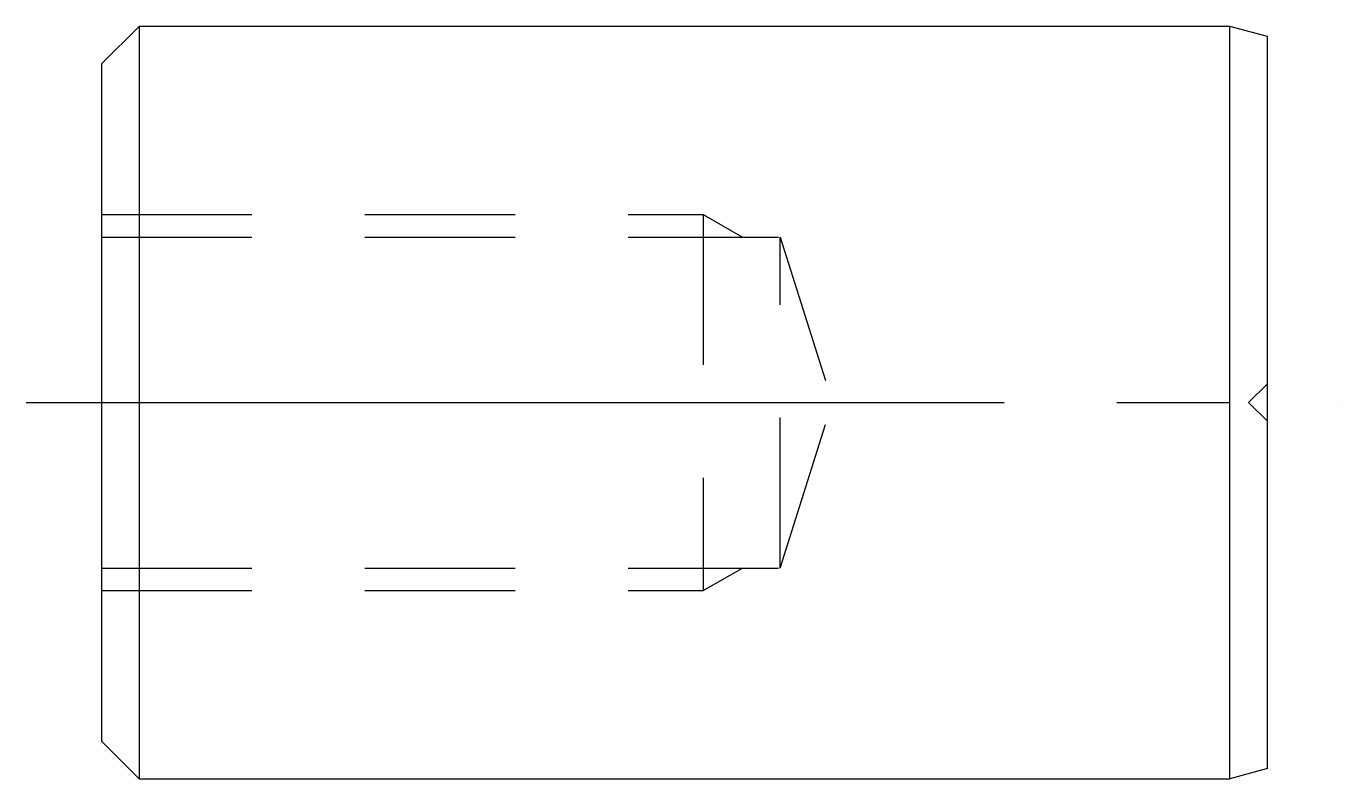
# Model space of a CAD drawing. Extents: x 40.4 to 113.6, y 96.2 to 161.4.
# Drawn here: x 53.61 to 71.11, y 150.41 to 160.41 of the extents above; entities outside this region: 2.
import ezdxf

# ---------------------------------------------------------------- set-up
doc = ezdxf.new("R2010")
doc.units = 0
doc.linetypes.add('CENTER', pattern=[17.5, 13, -1.5, 1.5, -1.5])
doc.linetypes.add('DASHED', pattern=[3.5, 2, -1.5])
doc.layers.get('0').update_dxf_attribs({"linetype": 'CONTINUOUS'})
doc.layers.add('CENTER', color=1, linetype='CENTER')
doc.styles.get("Standard").update_dxf_attribs({"font": 'txt.shx', "bigfont": '@extfont2.shx'})

msp = doc.modelspace()

# ---------------------------------------------------------------- linework, layer by layer
at = {"color": 7, "linetype": 'CONTINUOUS'}
for p, q in [((54.605, 159.908), (55.105, 160.408)), ((69.605, 160.408), (55.105, 160.408)), ((55.105, 160.408), (55.105, 150.408)), ((69.605, 150.408), (69.605, 160.408)), ((70.105, 160.274), (69.605, 160.408)), ((70.105, 150.542), (70.105, 160.274)), ((54.605, 159.908), (54.605, 150.908)), ((54.605, 150.908), (55.105, 150.408)), ((70.105, 150.542), (69.605, 150.408)), ((55.105, 150.408), (69.605, 150.408))]:
    msp.add_line(p, q, dxfattribs=at)
at = {"color": 3, "linetype": 'DASHED'}
for p, q in [((54.605, 157.908), (62.605, 157.908)), ((62.605, 157.908), (62.605, 152.908)), ((62.605, 157.908), (63.125, 157.608)), ((54.605, 157.608), (63.628, 157.608)), ((63.628, 153.208), (63.628, 157.608)), ((63.628, 157.608), (64.321, 155.408)), ((70.105, 155.658), (69.855, 155.408)), ((63.628, 153.208), (64.321, 155.408)), ((69.855, 155.408), (70.105, 155.158)), ((54.605, 153.208), (63.628, 153.208)), ((62.605, 152.908), (63.125, 153.208)), ((54.605, 152.908), (62.605, 152.908))]:
    msp.add_line(p, q, dxfattribs=at)
at = {"layer": 'CENTER', "color": 1, "linetype": 'CENTER'}
msp.add_line((53.605, 155.408), (71.105, 155.408), dxfattribs=at)

# ---------------------------------------------------------------- texts
at = {"color": 7, "linetype": 'CONTINUOUS'}
for s, p in [('LPSTTAM10-L15-E0.5-A15', (40.068, 105.138)), ('LPSTTAM10', (40.068, 96.211))]:
    msp.add_text(s, height=2, dxfattribs=at).set_placement(p)

doc.saveas('drawing.dxf')
